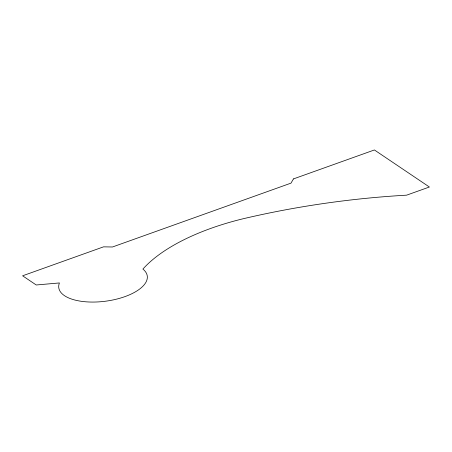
<?xml version="1.0" encoding="UTF-8"?>
<svg xmlns="http://www.w3.org/2000/svg" width="452" height="452" viewBox="0 0 452 452"><rect width="100%" height="100%" fill="white"/><g stroke="black" fill="none" stroke-linecap="round" stroke-linejoin="round"><path stroke-width="0.68" d="M293.461 178.913L290.998 183.133L112.48 246.99L103.542 246.848L22.6 275.799L36.228 284.98L59.432 282.946A44.635 19.498 -7.5 0 0 108.972 300.704A44.635 19.498 -7.5 0 0 142.9 269.076A162.471 70.97 -7.5 0 1 242.436 218.926A419.614 183.286 -7.5 0 1 406.602 195.168L429.4 187.015L374.403 149.962L293.461 178.913"/></g></svg>
